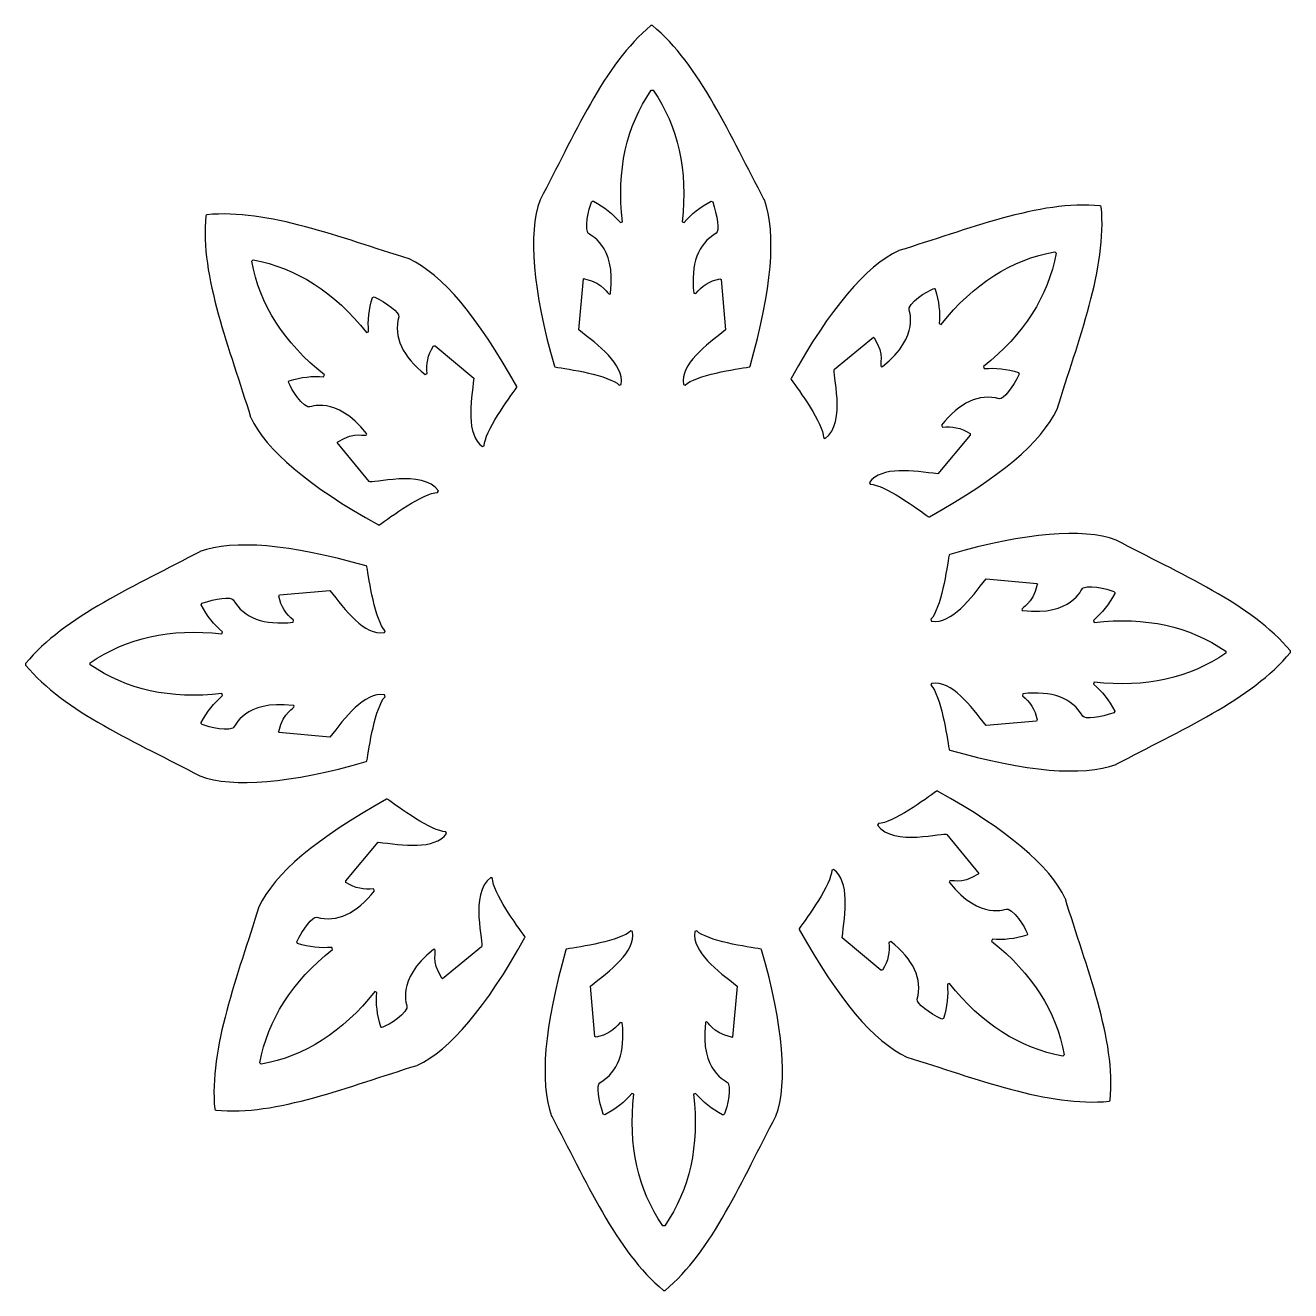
# Model space of a CAD drawing. Header units: centimetres. Extents: x 2 to 128, y -104 to 2.
# Drawn here: x 80.8 to 85.9, y -85.87 to -80.78 of the extents above; entities that cross this region are included whole.
import ezdxf

# ---------------------------------------------------------------- set-up
doc = ezdxf.new("R2010")
doc.units = ezdxf.units.CM
doc.header["$MEASUREMENT"] = 0
doc.layers.add('layer 1', color=7, linetype='Continuous')

msp = doc.modelspace()

# ---------------------------------------------------------------- linework, layer by layer
at = {"layer": 'layer 1', "color": 250}
for points in [[(83.44625, -81.56952), (83.46964, -81.36242), (83.4308, -81.18572), (83.32972, -81.03945), (83.32972, -81.03945), (83.32972, -81.03945), (83.32219, -81.03945), (83.32219, -81.03945), (83.32219, -81.03945), (83.22112, -81.18572), (83.18227, -81.36242), (83.20567, -81.56952), (83.20567, -81.56952), (83.20567, -81.56952), (83.19763, -81.57297), (83.19763, -81.57297), (83.19763, -81.57297), (83.16884, -81.53869), (83.13258, -81.50991), (83.08885, -81.48665), (83.08885, -81.48665), (83.08762, -81.48599), (83.08631, -81.48592), (83.08501, -81.48643), (83.08501, -81.48643), (83.07928, -81.48867), (83.05126, -81.5776), (83.06721, -81.61391), (83.06721, -81.61391), (83.07172, -81.62418), (83.1805, -81.65722), (83.15849, -81.85673), (83.15849, -81.85673), (83.15828, -81.85864), (83.15699, -81.86013), (83.15514, -81.86063), (83.15514, -81.86063), (83.1448, -81.86342), (83.13519, -81.81752), (83.05334, -81.79863), (83.05334, -81.79863), (83.05207, -81.79833), (83.05088, -81.79856), (83.0498, -81.79927), (83.0498, -81.79927), (83.0498, -81.79927), (83.03024, -82.00494), (83.03024, -82.00494), (83.03024, -82.00494), (83.10809, -82.06584), (83.21403, -82.14277), (83.20044, -82.22463), (83.20044, -82.22463), (83.20044, -82.22463), (83.19266, -82.22706), (83.19266, -82.22706), (83.19266, -82.22706), (83.15559, -82.18876), (82.98468, -82.16117), (82.93563, -82.15426), (82.93563, -82.15426), (82.93379, -82.15399), (82.93238, -82.15276), (82.93187, -82.15098), (82.93187, -82.15098), (82.84397, -81.84147), (82.82481, -81.61818), (82.87441, -81.48115), (82.87441, -81.48115), (82.87448, -81.48093), (82.87457, -81.48076), (82.87468, -81.48055), (82.87468, -81.48055), (83.00857, -81.23029), (83.13115, -80.93375), (83.32094, -80.7796), (83.32094, -80.7796), (83.32264, -80.77822), (83.325, -80.77822), (83.3267, -80.77959), (83.3267, -80.77959), (83.51654, -80.93375), (83.64333, -81.23029), (83.77724, -81.48055), (83.77724, -81.48055), (83.77735, -81.48076), (83.77743, -81.48093), (83.77751, -81.48115), (83.77751, -81.48115), (83.82709, -81.61819), (83.80794, -81.84147), (83.72004, -82.15098), (83.72004, -82.15098), (83.71954, -82.15276), (83.71812, -82.15399), (83.71629, -82.15426), (83.71629, -82.15426), (83.66723, -82.16117), (83.49633, -82.18876), (83.45926, -82.22706), (83.45926, -82.22706), (83.45926, -82.22706), (83.45147, -82.22463), (83.45147, -82.22463), (83.45147, -82.22463), (83.43789, -82.14277), (83.54382, -82.06584), (83.62167, -82.00494), (83.62167, -82.00494), (83.62167, -82.00494), (83.60409, -81.80229), (83.60409, -81.80229), (83.60409, -81.80229), (83.60409, -81.80229), (83.59857, -81.79863), (83.59857, -81.79863), (83.59857, -81.79863), (83.55668, -81.80815), (83.52437, -81.82826), (83.50163, -81.85894), (83.50163, -81.85894), (83.50163, -81.85894), (83.49342, -81.85673), (83.49342, -81.85673), (83.49342, -81.85673), (83.48028, -81.73926), (83.51009, -81.659), (83.58285, -81.61599), (83.58285, -81.61599), (83.59778, -81.60715), (83.58788, -81.54306), (83.56953, -81.4892), (83.56953, -81.4892), (83.56953, -81.4892), (83.56307, -81.48665), (83.56307, -81.48665), (83.56307, -81.48665), (83.51934, -81.50991), (83.48307, -81.53868), (83.45429, -81.57297), (83.45429, -81.57297), (83.45429, -81.57297), (83.44625, -81.56952), (83.44625, -81.56952)], [(84.66008, -82.15269), (84.82306, -82.02279), (84.92054, -81.87038), (84.95249, -81.69548), (84.95249, -81.69548), (84.95249, -81.69548), (84.94717, -81.69016), (84.94717, -81.69016), (84.94717, -81.69016), (84.77227, -81.72211), (84.61986, -81.81959), (84.48996, -81.98258), (84.48996, -81.98258), (84.48996, -81.98258), (84.48183, -81.97934), (84.48183, -81.97934), (84.48183, -81.97934), (84.48572, -81.93474), (84.48042, -81.88874), (84.46596, -81.84137), (84.46596, -81.84137), (84.46555, -81.84004), (84.46467, -81.83907), (84.46341, -81.83851), (84.46341, -81.83851), (84.45739, -81.83589), (84.37462, -81.87973), (84.36067, -81.91606), (84.36067, -81.91606), (84.35672, -81.92632), (84.40998, -82.02713), (84.25351, -82.1523), (84.25351, -82.1523), (84.25202, -82.1535), (84.25005, -82.15365), (84.24838, -82.1527), (84.24838, -82.1527), (84.23913, -82.14738), (84.2647, -82.10774), (84.22025, -82.03687), (84.22025, -82.03687), (84.21955, -82.03576), (84.21856, -82.03508), (84.21728, -82.03483), (84.21728, -82.03483), (84.21728, -82.03483), (84.05953, -82.16245), (84.05953, -82.16245), (84.05953, -82.16245), (84.04886, -82.17193), (84.11061, -82.37939), (84.02303, -82.44212), (84.02303, -82.44212), (84.02303, -82.44212), (84.01581, -82.43832), (84.01581, -82.43832), (84.01581, -82.43832), (84.01668, -82.38503), (83.91534, -82.24468), (83.88554, -82.2051), (83.88554, -82.2051), (83.88443, -82.20362), (83.8843, -82.20174), (83.8852, -82.20013), (83.8852, -82.20013), (84.0419, -81.91911), (84.18624, -81.74768), (84.3182, -81.68586), (84.3182, -81.68586), (84.31841, -81.68576), (84.3186, -81.68569), (84.31882, -81.68562), (84.31882, -81.68562), (84.59047, -81.60334), (84.88682, -81.48033), (85.13003, -81.50553), (85.13003, -81.50553), (85.13221, -81.50575), (85.13388, -81.50743), (85.13411, -81.50961), (85.13411, -81.50961), (85.15934, -81.75285), (85.03931, -82.05218), (84.95703, -82.32383), (84.95703, -82.32383), (84.95696, -82.32405), (84.95689, -82.32423), (84.9568, -82.32444), (84.9568, -82.32444), (84.89497, -82.4564), (84.72354, -82.60075), (84.44252, -82.75744), (84.44252, -82.75744), (84.44091, -82.75834), (84.43902, -82.75823), (84.43755, -82.75711), (84.43755, -82.75711), (84.39798, -82.72732), (84.25763, -82.62597), (84.20432, -82.62684), (84.20432, -82.62684), (84.20432, -82.62684), (84.20054, -82.61961), (84.20054, -82.61961), (84.20054, -82.61961), (84.24882, -82.55213), (84.37811, -82.57265), (84.47624, -82.58463), (84.47624, -82.58463), (84.47624, -82.58463), (84.60709, -82.42889), (84.60709, -82.42889), (84.60709, -82.42889), (84.60709, -82.42889), (84.60579, -82.4224), (84.60579, -82.4224), (84.60579, -82.4224), (84.56942, -82.39952), (84.53236, -82.39089), (84.49458, -82.39651), (84.49458, -82.39651), (84.49458, -82.39651), (84.49034, -82.38913), (84.49034, -82.38913), (84.49034, -82.38913), (84.56412, -82.29678), (84.64195, -82.26111), (84.72381, -82.28214), (84.72381, -82.28214), (84.74032, -82.28648), (84.77913, -82.23427), (84.80406, -82.18307), (84.80406, -82.18307), (84.80406, -82.18307), (84.80128, -82.1767), (84.80128, -82.1767), (84.80128, -82.1767), (84.7539, -82.16223), (84.70792, -82.15693), (84.66332, -82.16081), (84.66332, -82.16081), (84.66332, -82.16081), (84.66008, -82.15269), (84.66008, -82.15269)], [(82.46121, -82.65972), (82.40791, -82.65885), (82.26756, -82.7602), (82.22798, -82.78999), (82.22798, -82.78999), (82.2265, -82.79111), (82.22462, -82.79124), (82.22301, -82.79033), (82.22301, -82.79033), (81.94199, -82.63363), (81.77056, -82.4893), (81.70874, -82.35733), (81.70874, -82.35733), (81.70864, -82.35712), (81.70857, -82.35693), (81.7085, -82.35671), (81.7085, -82.35671), (81.62622, -82.08506), (81.50321, -81.78872), (81.52841, -81.54551), (81.52841, -81.54551), (81.52864, -81.54333), (81.53031, -81.54166), (81.53249, -81.54142), (81.53249, -81.54142), (81.77573, -81.5162), (82.07506, -81.63623), (82.34671, -81.7185), (82.34671, -81.7185), (82.34693, -81.71857), (82.34711, -81.71864), (82.34732, -81.71874), (82.34732, -81.71874), (82.47929, -81.78057), (82.62363, -81.952), (82.78032, -82.23302), (82.78032, -82.23302), (82.78123, -82.23463), (82.78111, -82.23651), (82.77999, -82.23799), (82.77999, -82.23799), (82.7502, -82.27756), (82.64886, -82.41791), (82.64972, -82.47122), (82.64972, -82.47122), (82.64972, -82.47122), (82.6425, -82.475), (82.6425, -82.475), (82.6425, -82.475), (82.57502, -82.42672), (82.59553, -82.29742), (82.60751, -82.1993), (82.60751, -82.1993), (82.60751, -82.1993), (82.45177, -82.06844), (82.45177, -82.06844), (82.45177, -82.06844), (82.45177, -82.06844), (82.44529, -82.06975), (82.44529, -82.06975), (82.44529, -82.06975), (82.4224, -82.10612), (82.41378, -82.14318), (82.4194, -82.18095), (82.4194, -82.18095), (82.4194, -82.18095), (82.41202, -82.1852), (82.41202, -82.1852), (82.41202, -82.1852), (82.31966, -82.11142), (82.28399, -82.03359), (82.30503, -81.95172), (82.30503, -81.95172), (82.30929, -81.93516), (82.25716, -81.89641), (82.20595, -81.87148), (82.20595, -81.87148), (82.20595, -81.87148), (82.19958, -81.87425), (82.19958, -81.87425), (82.19958, -81.87425), (82.18511, -81.92163), (82.17981, -81.96762), (82.18369, -82.01222), (82.18369, -82.01222), (82.18369, -82.01222), (82.17558, -82.01546), (82.17558, -82.01546), (82.17558, -82.01546), (82.04567, -81.85248), (81.89327, -81.75499), (81.71836, -81.72304), (81.71836, -81.72304), (81.71836, -81.72304), (81.71304, -81.72837), (81.71304, -81.72837), (81.71304, -81.72837), (81.745, -81.90326), (81.84247, -82.05567), (82.00546, -82.18558), (82.00546, -82.18558), (82.00546, -82.18558), (82.00222, -82.1937), (82.00222, -82.1937), (82.00222, -82.1937), (81.95762, -82.18981), (81.91162, -82.19511), (81.86425, -82.20958), (81.86425, -82.20958), (81.86292, -82.20999), (81.86195, -82.21086), (81.86139, -82.21213), (81.86139, -82.21213), (81.85892, -82.21784), (81.90217, -82.30067), (81.93895, -82.31487), (81.93895, -82.31487), (81.94918, -82.31882), (82.05, -82.26554), (82.17518, -82.42203), (82.17518, -82.42203), (82.17638, -82.42352), (82.17653, -82.42549), (82.17558, -82.42716), (82.17558, -82.42716), (82.17024, -82.43646), (82.13131, -82.41072), (82.05975, -82.45529), (82.05975, -82.45529), (82.05864, -82.45598), (82.05796, -82.45698), (82.05771, -82.45825), (82.05771, -82.45825), (82.05771, -82.45825), (82.18533, -82.61601), (82.18533, -82.61601), (82.18533, -82.61601), (82.19481, -82.62668), (82.40227, -82.56492), (82.465, -82.65251), (82.465, -82.65251), (82.465, -82.65251), (82.46121, -82.65972), (82.46121, -82.65972)], [(84.52128, -83.6934), (84.51436, -83.64435), (84.48678, -83.47345), (84.44847, -83.43637), (84.44847, -83.43637), (84.44847, -83.43637), (84.45091, -83.42859), (84.45091, -83.42859), (84.45091, -83.42859), (84.53276, -83.41501), (84.60969, -83.52094), (84.6706, -83.59879), (84.6706, -83.59879), (84.6706, -83.59879), (84.87325, -83.58121), (84.87325, -83.58121), (84.87325, -83.58121), (84.87325, -83.58121), (84.87691, -83.57569), (84.87691, -83.57569), (84.87691, -83.57569), (84.86738, -83.53379), (84.84727, -83.50148), (84.8166, -83.47875), (84.8166, -83.47875), (84.8166, -83.47875), (84.8188, -83.47054), (84.8188, -83.47054), (84.8188, -83.47054), (84.93628, -83.4574), (85.01654, -83.48721), (85.05955, -83.55996), (85.05955, -83.55996), (85.06823, -83.57485), (85.13249, -83.56506), (85.18634, -83.54665), (85.18634, -83.54665), (85.18634, -83.54665), (85.18889, -83.54019), (85.18889, -83.54019), (85.18889, -83.54019), (85.16562, -83.49646), (85.13685, -83.46019), (85.10257, -83.4314), (85.10257, -83.4314), (85.10257, -83.4314), (85.10602, -83.42336), (85.10602, -83.42336), (85.10602, -83.42336), (85.31312, -83.44676), (85.48982, -83.40791), (85.63609, -83.30684), (85.63609, -83.30684), (85.63609, -83.30684), (85.63609, -83.29931), (85.63609, -83.29931), (85.63609, -83.29931), (85.48982, -83.19824), (85.31312, -83.15939), (85.10602, -83.18278), (85.10602, -83.18278), (85.10602, -83.18278), (85.10257, -83.17474), (85.10257, -83.17474), (85.10257, -83.17474), (85.13685, -83.14596), (85.16562, -83.10969), (85.18889, -83.06596), (85.18889, -83.06596), (85.18955, -83.06474), (85.18962, -83.06343), (85.18911, -83.06213), (85.18911, -83.06213), (85.18683, -83.05634), (85.09737, -83.02833), (85.06162, -83.04432), (85.06162, -83.04432), (85.05203, -83.04861), (85.01712, -83.15806), (84.8188, -83.13561), (84.8188, -83.13561), (84.8169, -83.13539), (84.8154, -83.13411), (84.8149, -83.13226), (84.8149, -83.13226), (84.81212, -83.12193), (84.85801, -83.11231), (84.87691, -83.03046), (84.87691, -83.03046), (84.87721, -83.02919), (84.87698, -83.028), (84.87627, -83.02692), (84.87627, -83.02692), (84.87627, -83.02692), (84.6706, -83.00736), (84.6706, -83.00736), (84.6706, -83.00736), (84.60969, -83.0852), (84.53276, -83.19115), (84.45091, -83.17756), (84.45091, -83.17756), (84.45091, -83.17756), (84.44847, -83.16978), (84.44847, -83.16978), (84.44847, -83.16978), (84.48678, -83.13271), (84.51436, -82.9618), (84.52128, -82.91274), (84.52128, -82.91274), (84.52154, -82.91091), (84.52277, -82.90949), (84.52456, -82.90899), (84.52456, -82.90899), (84.83407, -82.82109), (85.05736, -82.80193), (85.19439, -82.85152), (85.19439, -82.85152), (85.1946, -82.8516), (85.19478, -82.85169), (85.19498, -82.85179), (85.19498, -82.85179), (85.44525, -82.98569), (85.74179, -83.10827), (85.89594, -83.29806), (85.89594, -83.29806), (85.89732, -83.29976), (85.89732, -83.30212), (85.89594, -83.30382), (85.89594, -83.30382), (85.74179, -83.49366), (85.44525, -83.62045), (85.19498, -83.75436), (85.19498, -83.75436), (85.19478, -83.75446), (85.1946, -83.75455), (85.19439, -83.75463), (85.19439, -83.75463), (85.05735, -83.80421), (84.83407, -83.78506), (84.52456, -83.69715), (84.52456, -83.69715), (84.52278, -83.69665), (84.52154, -83.69524), (84.52128, -83.6934)], [(82.24995, -83.48288), (82.21164, -83.51995), (82.18405, -83.69086), (82.17714, -83.73991), (82.17714, -83.73991), (82.17687, -83.74174), (82.17564, -83.74316), (82.17386, -83.74367), (82.17386, -83.74367), (81.86435, -83.83157), (81.64106, -83.85073), (81.50403, -83.80113), (81.50403, -83.80113), (81.50382, -83.80105), (81.50364, -83.80097), (81.50344, -83.80086), (81.50344, -83.80086), (81.25317, -83.66697), (80.95663, -83.54439), (80.80248, -83.3546), (80.80248, -83.3546), (80.8011, -83.3529), (80.8011, -83.35053), (80.80247, -83.34883), (80.80247, -83.34883), (80.95663, -83.159), (81.25317, -83.03221), (81.50344, -82.8983), (81.50344, -82.8983), (81.50364, -82.89819), (81.50381, -82.89811), (81.50403, -82.89803), (81.50403, -82.89803), (81.64107, -82.84845), (81.86435, -82.86759), (82.17386, -82.9555), (82.17386, -82.9555), (82.17564, -82.956), (82.17687, -82.95742), (82.17714, -82.95925), (82.17714, -82.95925), (82.18405, -83.00831), (82.21164, -83.17921), (82.24995, -83.21628), (82.24995, -83.21628), (82.24995, -83.21628), (82.24751, -83.22407), (82.24751, -83.22407), (82.24751, -83.22407), (82.16565, -83.23765), (82.08873, -83.13172), (82.02782, -83.05386), (82.02782, -83.05386), (82.02782, -83.05386), (81.82517, -83.07145), (81.82517, -83.07145), (81.82517, -83.07145), (81.82517, -83.07145), (81.82151, -83.07696), (81.82151, -83.07696), (81.82151, -83.07696), (81.83104, -83.11886), (81.85115, -83.15117), (81.88182, -83.1739), (81.88182, -83.1739), (81.88182, -83.1739), (81.87961, -83.18211), (81.87961, -83.18211), (81.87961, -83.18211), (81.76214, -83.19526), (81.68188, -83.16545), (81.63887, -83.09269), (81.63887, -83.09269), (81.63015, -83.07797), (81.56591, -83.08739), (81.51208, -83.106), (81.51208, -83.106), (81.51208, -83.106), (81.50953, -83.11247), (81.50953, -83.11247), (81.50953, -83.11247), (81.53279, -83.1562), (81.56156, -83.19247), (81.59585, -83.22125), (81.59585, -83.22125), (81.59585, -83.22125), (81.5924, -83.22929), (81.5924, -83.22929), (81.5924, -83.22929), (81.3853, -83.2059), (81.2086, -83.24474), (81.06233, -83.34582), (81.06233, -83.34582), (81.06233, -83.34582), (81.06233, -83.35334), (81.06233, -83.35334), (81.06233, -83.35334), (81.2086, -83.45442), (81.3853, -83.49326), (81.5924, -83.46987), (81.5924, -83.46987), (81.5924, -83.46987), (81.59585, -83.47791), (81.59585, -83.47791), (81.59585, -83.47791), (81.56157, -83.50669), (81.53279, -83.54296), (81.50953, -83.58669), (81.50953, -83.58669), (81.50887, -83.58792), (81.5088, -83.58923), (81.50931, -83.59052), (81.50931, -83.59052), (81.51174, -83.59664), (81.60139, -83.62417), (81.6368, -83.60833), (81.6368, -83.60833), (81.64709, -83.60372), (81.68019, -83.49504), (81.87961, -83.51705), (81.87961, -83.51705), (81.88152, -83.51726), (81.88302, -83.51855), (81.88351, -83.5204), (81.88351, -83.5204), (81.8863, -83.53072), (81.84041, -83.54034), (81.82151, -83.6222), (81.82151, -83.6222), (81.82121, -83.62347), (81.82144, -83.62465), (81.82215, -83.62574), (81.82215, -83.62574), (81.82215, -83.62574), (82.02782, -83.6453), (82.02782, -83.6453), (82.02782, -83.6453), (82.08873, -83.56745), (82.16565, -83.46151), (82.24751, -83.47509), (82.24751, -83.47509), (82.24751, -83.47509), (82.24995, -83.48288), (82.24995, -83.48288)], [(83.91842, -84.41466), (83.94822, -84.3751), (84.04956, -84.23475), (84.04869, -84.18144), (84.04869, -84.18144), (84.04869, -84.18144), (84.05592, -84.17765), (84.05592, -84.17765), (84.05592, -84.17765), (84.1234, -84.22593), (84.10289, -84.35523), (84.09091, -84.45336), (84.09091, -84.45336), (84.09091, -84.45336), (84.24665, -84.58421), (84.24665, -84.58421), (84.24665, -84.58421), (84.24665, -84.58421), (84.25313, -84.58291), (84.25313, -84.58291), (84.25313, -84.58291), (84.27602, -84.54654), (84.28464, -84.50947), (84.27902, -84.4717), (84.27902, -84.4717), (84.27902, -84.4717), (84.2864, -84.46746), (84.2864, -84.46746), (84.2864, -84.46746), (84.37875, -84.54123), (84.41443, -84.61907), (84.39339, -84.70093), (84.39339, -84.70093), (84.38906, -84.71776), (84.44144, -84.75602), (84.49247, -84.78117), (84.49247, -84.78117), (84.49247, -84.78117), (84.49884, -84.7784), (84.49884, -84.7784), (84.49884, -84.7784), (84.5133, -84.73102), (84.51861, -84.68504), (84.51473, -84.64044), (84.51473, -84.64044), (84.51473, -84.64044), (84.52284, -84.6372), (84.52284, -84.6372), (84.52284, -84.6372), (84.65275, -84.80017), (84.80515, -84.89766), (84.98006, -84.92961), (84.98006, -84.92961), (84.98006, -84.92961), (84.98538, -84.92428), (84.98538, -84.92428), (84.98538, -84.92428), (84.95342, -84.74939), (84.85595, -84.59698), (84.69296, -84.46708), (84.69296, -84.46708), (84.69296, -84.46708), (84.6962, -84.45895), (84.6962, -84.45895), (84.6962, -84.45895), (84.7408, -84.46284), (84.78679, -84.45754), (84.83416, -84.44308), (84.83416, -84.44308), (84.83549, -84.44267), (84.83647, -84.44179), (84.83703, -84.44052), (84.83703, -84.44052), (84.83949, -84.43482), (84.79626, -84.35198), (84.75947, -84.33779), (84.75947, -84.33779), (84.7491, -84.33378), (84.64857, -84.38717), (84.52324, -84.23063), (84.52324, -84.23063), (84.52203, -84.22913), (84.52188, -84.22717), (84.52284, -84.2255), (84.52284, -84.2255), (84.52819, -84.21624), (84.56779, -84.24181), (84.63867, -84.19737), (84.63867, -84.19737), (84.63978, -84.19667), (84.64046, -84.19568), (84.64071, -84.1944), (84.64071, -84.1944), (84.64071, -84.1944), (84.51309, -84.03665), (84.51309, -84.03665), (84.51309, -84.03665), (84.50365, -84.02597), (84.29615, -84.08772), (84.23342, -84.00015), (84.23342, -84.00015), (84.23342, -84.00015), (84.23721, -83.99293), (84.23721, -83.99293), (84.23721, -83.99293), (84.29051, -83.9938), (84.43086, -83.89246), (84.47044, -83.86266), (84.47044, -83.86266), (84.47191, -83.86155), (84.4738, -83.86141), (84.47541, -83.86232), (84.47541, -83.86232), (84.75643, -84.01902), (84.92786, -84.16336), (84.98968, -84.29532), (84.98968, -84.29532), (84.98978, -84.29553), (84.98985, -84.29572), (84.98992, -84.29594), (84.98992, -84.29594), (85.0722, -84.56759), (85.1952, -84.86394), (85.17001, -85.10715), (85.17001, -85.10715), (85.16978, -85.10932), (85.16811, -85.111), (85.16593, -85.11123), (85.16593, -85.11123), (84.92269, -85.13645), (84.62336, -85.01643), (84.3517, -84.93415), (84.3517, -84.93415), (84.35148, -84.93408), (84.35131, -84.93401), (84.3511, -84.93391), (84.3511, -84.93391), (84.21913, -84.87209), (84.07479, -84.70065), (83.9181, -84.41964), (83.9181, -84.41964), (83.91719, -84.41802), (83.91731, -84.41614), (83.91842, -84.41466)], [(82.03834, -84.49996), (81.87536, -84.62986), (81.77788, -84.78227), (81.74593, -84.95718), (81.74593, -84.95718), (81.74593, -84.95718), (81.75125, -84.9625), (81.75125, -84.9625), (81.75125, -84.9625), (81.92615, -84.93054), (82.07855, -84.83307), (82.20846, -84.67008), (82.20846, -84.67008), (82.20846, -84.67008), (82.21658, -84.67332), (82.21658, -84.67332), (82.21658, -84.67332), (82.21269, -84.71792), (82.218, -84.76391), (82.23246, -84.81128), (82.23246, -84.81128), (82.23287, -84.81261), (82.23375, -84.81358), (82.23501, -84.81415), (82.23501, -84.81415), (82.24096, -84.81674), (82.32367, -84.77307), (82.33775, -84.73659), (82.33775, -84.73659), (82.34197, -84.72568), (82.28807, -84.62635), (82.44491, -84.50036), (82.44491, -84.50036), (82.4464, -84.49915), (82.44837, -84.499), (82.45004, -84.49996), (82.45004, -84.49996), (82.45926, -84.50529), (82.43381, -84.54537), (82.47817, -84.61579), (82.47817, -84.61579), (82.47887, -84.61689), (82.47986, -84.61758), (82.48114, -84.61783), (82.48114, -84.61783), (82.48114, -84.61783), (82.63889, -84.4902), (82.63889, -84.4902), (82.63889, -84.4902), (82.64962, -84.48071), (82.58775, -84.27361), (82.67539, -84.21054), (82.67539, -84.21054), (82.67539, -84.21054), (82.68261, -84.21433), (82.68261, -84.21433), (82.68261, -84.21433), (82.68174, -84.26763), (82.78308, -84.40798), (82.81288, -84.44756), (82.81288, -84.44756), (82.81399, -84.44903), (82.81412, -84.45091), (82.81322, -84.45253), (82.81322, -84.45253), (82.65652, -84.73355), (82.51218, -84.90498), (82.38021, -84.9668), (82.38021, -84.9668), (82.38, -84.96689), (82.37982, -84.96697), (82.37959, -84.96703), (82.37959, -84.96703), (82.10795, -85.04931), (81.8116, -85.17232), (81.56839, -85.14713), (81.56839, -85.14713), (81.56621, -85.1469), (81.56454, -85.14523), (81.56431, -85.14304), (81.56431, -85.14304), (81.53908, -84.89981), (81.65911, -84.60048), (81.74138, -84.32882), (81.74138, -84.32882), (81.74145, -84.3286), (81.74152, -84.32843), (81.74162, -84.32821), (81.74162, -84.32821), (81.80345, -84.19625), (81.97488, -84.0519), (82.2559, -83.89521), (82.2559, -83.89521), (82.25751, -83.89431), (82.2594, -83.89443), (82.26087, -83.89554), (82.26087, -83.89554), (82.30044, -83.92534), (82.44079, -84.02668), (82.4941, -84.02581), (82.4941, -84.02581), (82.4941, -84.02581), (82.49788, -84.03304), (82.49788, -84.03304), (82.49788, -84.03304), (82.4496, -84.10052), (82.3203, -84.08001), (82.22218, -84.06803), (82.22218, -84.06803), (82.22218, -84.06803), (82.09133, -84.22377), (82.09133, -84.22377), (82.09133, -84.22377), (82.09133, -84.22377), (82.09263, -84.23025), (82.09263, -84.23025), (82.09263, -84.23025), (82.129, -84.25314), (82.16606, -84.26176), (82.20383, -84.25614), (82.20383, -84.25614), (82.20383, -84.25614), (82.20808, -84.26352), (82.20808, -84.26352), (82.20808, -84.26352), (82.1343, -84.35587), (82.05647, -84.39155), (81.9746, -84.37051), (81.9746, -84.37051), (81.95805, -84.36625), (81.91929, -84.41836), (81.89436, -84.46958), (81.89436, -84.46958), (81.89436, -84.46958), (81.89714, -84.47596), (81.89714, -84.47596), (81.89714, -84.47596), (81.94452, -84.49042), (81.9905, -84.49573), (82.0351, -84.49184), (82.0351, -84.49184), (82.0351, -84.49184), (82.03834, -84.49996), (82.03834, -84.49996)], [(83.50576, -84.42559), (83.54283, -84.4639), (83.71374, -84.49148), (83.76279, -84.4984), (83.76279, -84.4984), (83.76462, -84.49866), (83.76604, -84.49989), (83.76655, -84.50168), (83.76655, -84.50168), (83.85445, -84.81118), (83.87361, -85.03448), (83.82401, -85.1715), (83.82401, -85.1715), (83.82393, -85.17172), (83.82385, -85.17189), (83.82374, -85.1721), (83.82374, -85.1721), (83.68985, -85.42237), (83.56727, -85.7189), (83.37748, -85.87306), (83.37748, -85.87306), (83.37578, -85.87443), (83.37341, -85.87443), (83.37171, -85.87306), (83.37171, -85.87306), (83.18188, -85.7189), (83.05509, -85.42237), (82.92118, -85.1721), (82.92118, -85.1721), (82.92107, -85.17189), (82.92099, -85.17172), (82.92091, -85.1715), (82.92091, -85.1715), (82.87133, -85.03447), (82.89047, -84.81118), (82.97838, -84.50168), (82.97838, -84.50168), (82.97888, -84.4999), (82.9803, -84.49866), (82.98213, -84.4984), (82.98213, -84.4984), (83.03119, -84.49148), (83.20209, -84.4639), (83.23916, -84.42559), (83.23916, -84.42559), (83.23916, -84.42559), (83.24695, -84.42803), (83.24695, -84.42803), (83.24695, -84.42803), (83.26053, -84.50988), (83.1546, -84.58681), (83.07674, -84.64772), (83.07674, -84.64772), (83.07674, -84.64772), (83.09433, -84.85036), (83.09433, -84.85036), (83.09433, -84.85036), (83.09433, -84.85036), (83.09985, -84.85403), (83.09985, -84.85403), (83.09985, -84.85403), (83.14174, -84.8445), (83.17405, -84.82439), (83.19679, -84.79371), (83.19679, -84.79371), (83.19679, -84.79371), (83.205, -84.79592), (83.205, -84.79592), (83.205, -84.79592), (83.21814, -84.9134), (83.18833, -84.99366), (83.11557, -85.03666), (83.11557, -85.03666), (83.1008, -85.04541), (83.11034, -85.10961), (83.12888, -85.16345), (83.12888, -85.16345), (83.12888, -85.16345), (83.13535, -85.16601), (83.13535, -85.16601), (83.13535, -85.16601), (83.17908, -85.14274), (83.21535, -85.11397), (83.24413, -85.07969), (83.24413, -85.07969), (83.24413, -85.07969), (83.25217, -85.08314), (83.25217, -85.08314), (83.25217, -85.08314), (83.22878, -85.29023), (83.26762, -85.46694), (83.3687, -85.61321), (83.3687, -85.61321), (83.3687, -85.61321), (83.37622, -85.61321), (83.37622, -85.61321), (83.37622, -85.61321), (83.4773, -85.46694), (83.51615, -85.29024), (83.49275, -85.08314), (83.49275, -85.08314), (83.49275, -85.08314), (83.50079, -85.07969), (83.50079, -85.07969), (83.50079, -85.07969), (83.52958, -85.11397), (83.56584, -85.14274), (83.60957, -85.16601), (83.60957, -85.16601), (83.6108, -85.16666), (83.61211, -85.16674), (83.6134, -85.16623), (83.6134, -85.16623), (83.61948, -85.16382), (83.64702, -85.07454), (83.63121, -85.03874), (83.63121, -85.03874), (83.62671, -85.02856), (83.51788, -84.9953), (83.53993, -84.79592), (83.53993, -84.79592), (83.54014, -84.79402), (83.54143, -84.79252), (83.54328, -84.79202), (83.54328, -84.79202), (83.55354, -84.78925), (83.56394, -84.83562), (83.64508, -84.85403), (83.64508, -84.85403), (83.64635, -84.85432), (83.64753, -84.8541), (83.64862, -84.85338), (83.64862, -84.85338), (83.64862, -84.85338), (83.66818, -84.64772), (83.66818, -84.64772), (83.66818, -84.64772), (83.59033, -84.58681), (83.48439, -84.50988), (83.49798, -84.42803), (83.49798, -84.42803), (83.49798, -84.42803), (83.50576, -84.42559), (83.50576, -84.42559)]]:
    msp.add_open_spline(points, degree=3, knots=[0, 0, 0, 0, 0.027027, 0.027027, 0.027027, 0.027027, 0.0540541, 0.0540541, 0.0540541, 0.0540541, 0.0810811, 0.0810811, 0.0810811, 0.0810811, 0.1081081, 0.1081081, 0.1081081, 0.1081081, 0.1351351, 0.1351351, 0.1351351, 0.1351351, 0.1621622, 0.1621622, 0.1621622, 0.1621622, 0.1891892, 0.1891892, 0.1891892, 0.1891892, 0.2162162, 0.2162162, 0.2162162, 0.2162162, 0.2432432, 0.2432432, 0.2432432, 0.2432432, 0.2702703, 0.2702703, 0.2702703, 0.2702703, 0.2972973, 0.2972973, 0.2972973, 0.2972973, 0.3243243, 0.3243243, 0.3243243, 0.3243243, 0.3513514, 0.3513514, 0.3513514, 0.3513514, 0.3783784, 0.3783784, 0.3783784, 0.3783784, 0.4054054, 0.4054054, 0.4054054, 0.4054054, 0.4324324, 0.4324324, 0.4324324, 0.4324324, 0.4594595, 0.4594595, 0.4594595, 0.4594595, 0.4864865, 0.4864865, 0.4864865, 0.4864865, 0.5135135, 0.5135135, 0.5135135, 0.5135135, 0.5405405, 0.5405405, 0.5405405, 0.5405405, 0.5675676, 0.5675676, 0.5675676, 0.5675676, 0.5945946, 0.5945946, 0.5945946, 0.5945946, 0.6216216, 0.6216216, 0.6216216, 0.6216216, 0.6486486, 0.6486486, 0.6486486, 0.6486486, 0.6756757, 0.6756757, 0.6756757, 0.6756757, 0.7027027, 0.7027027, 0.7027027, 0.7027027, 0.7297297, 0.7297297, 0.7297297, 0.7297297, 0.7567568, 0.7567568, 0.7567568, 0.7567568, 0.7837838, 0.7837838, 0.7837838, 0.7837838, 0.8108108, 0.8108108, 0.8108108, 0.8108108, 0.8378378, 0.8378378, 0.8378378, 0.8378378, 0.8648649, 0.8648649, 0.8648649, 0.8648649, 0.8918919, 0.8918919, 0.8918919, 0.8918919, 0.9189189, 0.9189189, 0.9189189, 0.9189189, 0.9459459, 0.9459459, 0.9459459, 0.9459459, 1, 1, 1, 1], dxfattribs=at)

doc.saveas('drawing.dxf')
